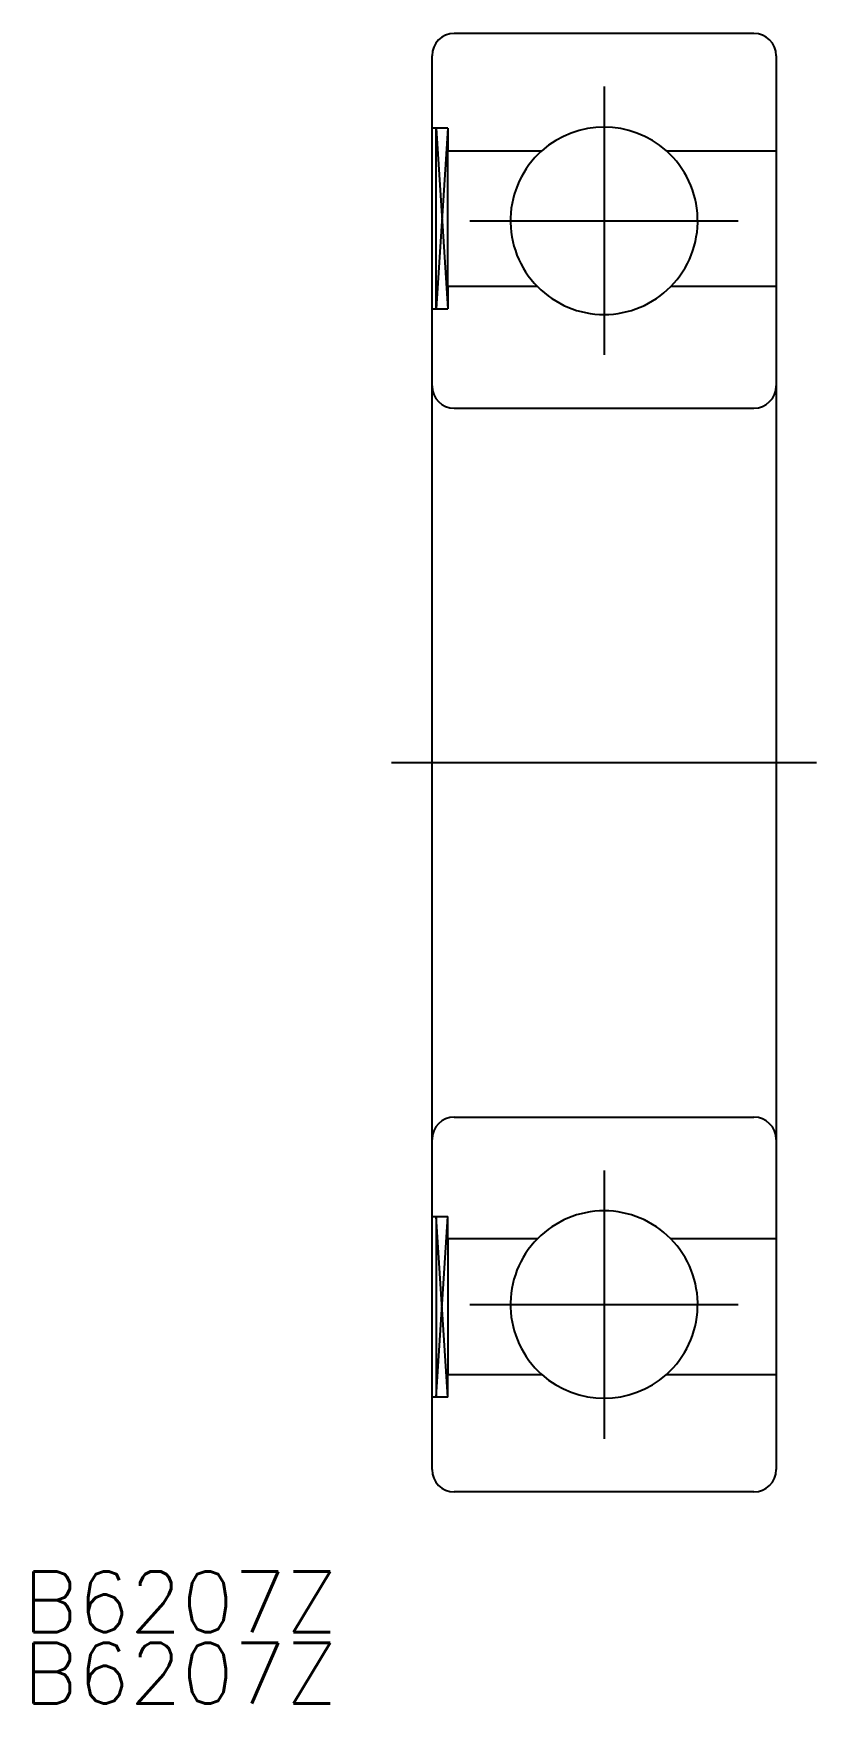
# Model space of a CAD drawing. Extents: x -28.2 to 10.5, y -46.4 to 36.
import ezdxf

# ---------------------------------------------------------------- set-up
doc = ezdxf.new("R2010")
doc.units = 0
doc.linetypes.add('CENTER', pattern=[50.8, 31.75, -6.35, 6.35, -6.35])
doc.layers.get('0').update_dxf_attribs({"linetype": 'CONTINUOUS'})
doc.layers.add('CENTER', color=1, linetype='CENTER')
doc.styles.get("Standard").update_dxf_attribs({"font": 'txt.shx', "height": 3, "bigfont": 'bigfont.shx'})

# ---------------------------------------------------------------- blocks, each defined once
blk = doc.blocks.new('*U2')
at = {"color": 7, "linetype": 'CONTINUOUS'}
blk.add_text('B6207Z', height=3, dxfattribs=at).set_placement((-28.71, -42.923))
blk = doc.blocks.new('*U3')
at = {"color": 7, "linetype": 'CONTINUOUS'}
blk.add_text('B6207Z', height=3, dxfattribs=at).set_placement((-28.71, -46.45))

msp = doc.modelspace()

# ---------------------------------------------------------------- linework, layer by layer
at = {"color": 7, "linetype": 'CONTINUOUS'}
for p, q in [((7.4, 36), (-7.4, 36)), ((-8.5, -34.9), (-8.5, 34.9)), ((8.5, 34.9), (8.5, -34.9)), ((-7.718, 31.325), (-8.5, 31.325)), ((-8.304, 22.4), (-8.304, 31.325)), ((-7.718, 31.325), (-7.718, 30.2)), ((-7.718, 23.5), (-7.718, 30.2)), ((-7.718, 30.2), (-3.08, 30.2)), ((3.08, 30.2), (8.5, 30.2)), ((-3.291, 23.5), (-7.718, 23.5)), ((-7.718, 23.5), (-7.718, 22.4)), ((8.5, 23.5), (3.291, 23.5)), ((-8.5, 22.4), (-7.718, 22.4)), ((-7.4, 17.5), (7.4, 17.5)), ((-7.4, -17.5), (7.4, -17.5)), ((-8.5, -22.4), (-7.718, -22.4)), ((-8.304, -22.4), (-8.304, -31.325)), ((-7.718, -23.5), (-7.718, -22.4)), ((-7.718, -23.5), (-7.718, -30.2)), ((-3.291, -23.5), (-7.718, -23.5)), ((8.5, -23.5), (3.291, -23.5)), ((-7.718, -30.2), (-3.08, -30.2)), ((-7.718, -31.325), (-7.718, -30.2)), ((3.08, -30.2), (8.5, -30.2)), ((-7.718, -31.325), (-8.5, -31.325)), ((7.4, -36), (-7.4, -36))]:
    msp.add_line(p, q, dxfattribs=at)
at = {"color": 3, "linetype": 'CONTINUOUS'}
for p, q in [((-8.304, 31.325), (-7.718, 22.4)), ((-7.718, 31.325), (-8.304, 22.4)), ((-8.304, -31.325), (-7.718, -22.4)), ((-7.718, -31.325), (-8.304, -22.4))]:
    msp.add_line(p, q, dxfattribs=at)
at = {"color": 7, "linetype": 'CONTINUOUS'}
for centre, radius, start, end in [((-7.4, 34.9), 1.1, 90, 180), ((7.4, 34.9), 1.1, 0, 90), ((0, 26.75), 4.625, 48.24041, 131.75959), ((0, 26.75), 4.625, 131.75959, 224.64425), ((0, 26.75), 4.625, 315.35575, 48.24041), ((0, 26.75), 4.625, 224.64425, 315.35575), ((-7.4, 18.6), 1.1, 180, 270), ((7.4, 18.6), 1.1, 270, 0), ((-7.4, -18.6), 1.1, 90, 180), ((7.4, -18.6), 1.1, 0, 90), ((0, -26.75), 4.625, 44.64425, 135.35575), ((0, -26.75), 4.625, 135.35575, 228.24041), ((0, -26.75), 4.625, 311.75959, 44.64425), ((0, -26.75), 4.625, 228.24041, 311.75959), ((-7.4, -34.9), 1.1, 180, 270), ((7.4, -34.9), 1.1, 270, 0)]:
    msp.add_arc(centre, radius, start, end, dxfattribs=at)
at = {"layer": 'CENTER', "color": 1, "linetype": 'CENTER'}
for p, q in [((0, 33.375), (0, 20.125)), ((-6.625, 26.75), (6.625, 26.75)), ((-10.5, 0), (10.5, 0)), ((0, -20.125), (0, -33.375)), ((-6.625, -26.75), (6.625, -26.75))]:
    msp.add_line(p, q, dxfattribs=at)

# ---------------------------------------------------------------- block references
at = {"color": 7, "linetype": 'CONTINUOUS'}
for name in ['*U2', '*U3']:
    msp.add_blockref(name, (0, 0), dxfattribs=at)

doc.saveas('drawing.dxf')
